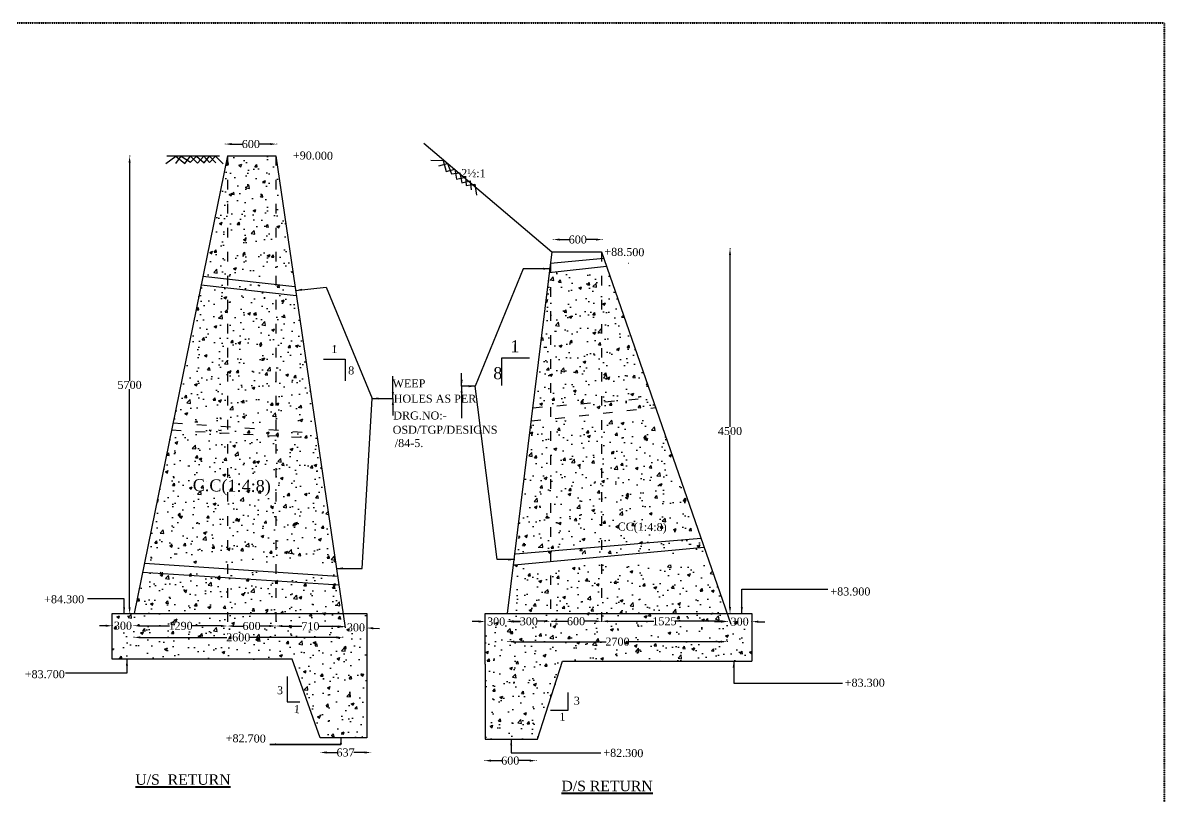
# Model space of a CAD drawing. Header units: millimetres. Extents: x 1455 to 27696, y 621 to 20350.
# Drawn here: x 13438 to 27696, y 10689 to 20350 of the extents above; entities that cross this region are included whole.
import ezdxf

# ---------------------------------------------------------------- set-up
doc = ezdxf.new("R2010")
doc.units = ezdxf.units.MM
doc.header["$MEASUREMENT"] = 0
doc.linetypes.add('ACAD_ISO03W100', pattern=[30, 12, -18])
doc.linetypes.add('BORDER', pattern=[1.75, 0.5, -0.25, 0.5, -0.25, 0, -0.25])
for name, color, linetype in [('DIM', 5, 'Continuous'), ('DWG.LINE', 10, 'Continuous'), ('HATCH', 2, 'Continuous'), ('TEXT', 7, 'Continuous')]:
    doc.layers.add(name, color=color, linetype=linetype)
doc.layers.add('DO LINE', color=3, linetype='Continuous', plot=False)
doc.layers.add('TITLE', color=7, linetype='BORDER', lineweight=40)
doc.styles.get("Standard").update_dxf_attribs({"font": 'TIMES.TTF', "height": 100})
doc.dimstyles.get("Standard").update_dxf_attribs({"dimtxt": 100, "dimasz": 80, "dimexe": 0.18, "dimexo": 0.0625, "dimgap": 0.09, "dimtad": 0, "dimtih": 1, "dimtoh": 1, "dimdec": 0, "dimzin": 0, "dimdsep": 46, "dimtxsty": 'Standard', "dimcen": 300, "dimclre": 256, "dimclrt": 4, "dimadec": 0, "dimazin": 0, "dimtfac": 1, "dimtdec": 0, "dimtofl": 0, "dimtmove": 0, "dimatfit": 3, "dimfxl": 5, "dimfxlon": 1, "dimtolj": 1, "dimtzin": 0, "dimarcsym": 0})
pattern_1 = [(50, (0, 0), (358.6300913003767, -31.37606749129755), [37.5, -412.5]), (355, (0, 0), (-69.3756668065, 376.0960668500059), [30, -330]), (100.4514, (29.88584, -2.61467), (289.2546908570108, 344.7197710304768), [31.870095, -350.571056]), (46.18420000000001, (0, 100), (533.6205243128222, -82.75950716450905), [56.25, -618.75]), (96.6356, (44.4683725, 93.1033465), (467.3313527743517, 487.0589354502209), [47.805144, -525.8565]), (351.1842, (0, 100), (467.3309725668136, 487.0593004626623), [45, -495]), (21, (50, 75), (298.4535260592309, -201.3094453326694), [37.5, -412.5]), (326.0000000000001, (50, 75), (121.6576659607909, 362.5750225234265), [30, -330]), (71.4514, (74.8711165, 58.224197), (420.111314290745, 161.2652483549762), [31.870095, -350.571056]), (37.50000000000001, (0, 0), (6.079927658645334, 166.4469269156558), [0, -326, 0, -335, 0, -331.25]), (7.499999999999999, (0, 0), (131.5347687210743, 197.2058559411801), [0, -191, 0, -318.5, 0, -126.25]), (327.5, (-111.5, 0), (266.9112180862045, -11.2774358671899), [0, -125, 0, -390, 0, -517.5]), (317.5, (-161.5, 0), (291.5930846711931, 50.05249116615882), [0, -162.5, 0, -259, 0, -367.5])]

# ---------------------------------------------------------------- blocks, each defined once
blk = doc.blocks.new('*D32')
at = {"layer": 'Defpoints', "color": 0, "ltscale": 0.2}
for p in [(14554.20208778644, 12836.96240884375), (14823.53073817438, 12836.96240884375), (14823.53073817438, 12818.51741519763)]:
    blk.add_point(p, dxfattribs=at)
at = {"layer": 'DIM', "color": 0, "lineweight": -2, "ltscale": 0.2}
for p, q in [((14474.20208778644, 12818.51741519763), (14394.20208778644, 12818.51741519763)), ((14903.53073817438, 12818.51741519763), (14983.53073817438, 12818.51741519763))]:
    blk.add_line(p, q, dxfattribs=at)
at = {"layer": 'DIM', "lineweight": -2, "ltscale": 0.2}
for p, q in [((14554.20208778644, 12823.51741519763), (14554.20208778644, 12818.33741519763)), ((14823.53073817438, 12823.51741519763), (14823.53073817438, 12818.33741519763))]:
    blk.add_line(p, q, dxfattribs=at)
at = {"layer": 'DIM', "color": 0, "ltscale": 0.2}
for points in [[(14474.20208778644, 12831.85074853097), (14474.20208778644, 12805.1840818643), (14554.20208778644, 12818.51741519763)], [(14903.53073817438, 12831.85074853097), (14903.53073817438, 12805.1840818643), (14823.53073817438, 12818.51741519763)]]:
    blk.add_solid(points, dxfattribs=at)
at = {"layer": 'DIM', "color": 4, "ltscale": 0.2, "insert": (14688.86641298041, 12818.51741519763), "char_height": 100, "attachment_point": 5}
blk.add_mtext('\\A1;300', dxfattribs=at)
blk = doc.blocks.new('*D33')
at = {"layer": 'Defpoints', "color": 0, "ltscale": 0.2}
for p in [(14823.53073817438, 12818.51741519763), (15994.06833590464, 12815.19018376777), (15994.06833590464, 12815.19018376777)]:
    blk.add_point(p, dxfattribs=at)
at = {"layer": 'DIM', "lineweight": -2, "ltscale": 0.2}
for p, q in [((14823.53073817438, 12818.51741519762), (14823.53022652978, 12818.33741592479)), ((15994.06833590464, 12815.19018376777), (15994.06782426004, 12815.01018449493))]:
    blk.add_line(p, q, dxfattribs=at)
at = {"layer": 'DIM', "color": 0, "lineweight": -2, "ltscale": 0.2}
for p, q in [((14903.5304149883, 12818.29001759879), (15272.33606912314, 12817.24169436139)), ((15914.06865909072, 12815.4175813666), (15545.26300495587, 12816.465904604))]:
    blk.add_line(p, q, dxfattribs=at)
at = {"layer": 'DIM', "color": 0, "ltscale": 0.2}
for points in [[(14903.5683145881, 12831.62329706777), (14903.49251538849, 12804.9567381298), (14823.53073817438, 12818.51741519762)], [(15914.10655869052, 12828.75086083559), (15914.03075949091, 12802.08430189762), (15994.06833590464, 12815.19018376777)]]:
    blk.add_solid(points, dxfattribs=at)
at = {"layer": 'DIM', "color": 4, "ltscale": 0.2, "insert": (15408.79953703951, 12816.85379948269), "char_height": 100, "attachment_point": 5}
blk.add_mtext('\\A1;1290', dxfattribs=at)
blk = doc.blocks.new('*D34')
at = {"layer": 'Defpoints', "color": 0, "ltscale": 0.2}
for p in [(15994.06782426004, 12815.01018449494), (16598.12413647292, 12815.01018449494), (16598.12413647292, 12815.01018449494)]:
    blk.add_point(p, dxfattribs=at)
at = {"layer": 'DIM', "lineweight": -2, "ltscale": 0.2}
for p, q in [((15994.06782426004, 12815.01018449494), (15994.06782426004, 12815.19018449494)), ((16598.12413647292, 12815.01018449494), (16598.12413647292, 12815.19018449494))]:
    blk.add_line(p, q, dxfattribs=at)
at = {"layer": 'DIM', "color": 0, "lineweight": -2, "ltscale": 0.2}
for p, q in [((16074.06782426004, 12815.01018449494), (16191.06726371183, 12815.01018449494)), ((16518.12413647292, 12815.01018449494), (16401.12469702113, 12815.01018449494))]:
    blk.add_line(p, q, dxfattribs=at)
at = {"layer": 'DIM', "color": 0, "ltscale": 0.2}
for points in [[(16074.06782426004, 12828.34351782827), (16074.06782426004, 12801.6768511616), (15994.06782426004, 12815.01018449494)], [(16518.12413647292, 12828.34351782827), (16518.12413647292, 12801.6768511616), (16598.12413647292, 12815.01018449494)]]:
    blk.add_solid(points, dxfattribs=at)
at = {"layer": 'DIM', "color": 4, "ltscale": 0.2, "insert": (16296.09598036648, 12815.01018449494), "char_height": 100, "attachment_point": 5}
blk.add_mtext('\\A1;600', dxfattribs=at)
blk = doc.blocks.new('*D35')
at = {"layer": 'Defpoints', "color": 0, "ltscale": 0.2}
for p in [(17463.38152763389, 12803.85614513324), (17735.53245234043, 12790.7476995127), (17735.53245234043, 12790.7476995127)]:
    blk.add_point(p, dxfattribs=at)
at = {"layer": 'DIM', "color": 0, "lineweight": -2, "ltscale": 0.2}
for p, q in [((17383.47416536192, 12807.70497024436), (17303.56680308995, 12811.55379535547)), ((17815.4398146124, 12786.89887440159), (17895.34717688437, 12783.05004929048))]:
    blk.add_line(p, q, dxfattribs=at)
at = {"layer": 'DIM', "lineweight": -2, "ltscale": 0.2}
for p, q in [((17463.38152763389, 12803.85614513324), (17463.39018749039, 12804.03593669836)), ((17735.53245234043, 12790.7476995127), (17735.54111219693, 12790.92749107781))]:
    blk.add_line(p, q, dxfattribs=at)
at = {"layer": 'DIM', "color": 0, "ltscale": 0.2}
for points in [[(17384.11563621377, 12821.02286395635), (17382.83269451007, 12794.38707653236), (17463.38152763389, 12803.85614513324)], [(17816.08128546425, 12800.21676811359), (17814.79834376055, 12773.58098068959), (17735.53245234043, 12790.7476995127)]]:
    blk.add_solid(points, dxfattribs=at)
at = {"layer": 'DIM', "color": 4, "ltscale": 0.2, "insert": (17599.45698998716, 12797.30192232297), "char_height": 100, "attachment_point": 5}
blk.add_mtext('\\A1;300', dxfattribs=at)
blk = doc.blocks.new('*D36')
at = {"layer": 'Defpoints', "color": 0, "ltscale": 0.2}
for p in [(16598.12413647292, 12815.19018449494), (17462.69752293548, 12808.50811736049), (17462.69752293548, 12808.50811736049)]:
    blk.add_point(p, dxfattribs=at)
at = {"layer": 'DIM', "lineweight": -2, "ltscale": 0.2}
for p, q in [((16598.12413647292, 12815.19018449494), (16598.12552760545, 12815.37017911917)), ((17462.69752293548, 12808.50811736049), (17462.69891406801, 12808.68811198472))]:
    blk.add_line(p, q, dxfattribs=at)
at = {"layer": 'DIM', "color": 0, "lineweight": -2, "ltscale": 0.2}
for p, q in [((16678.12174724006, 12814.57190337027), (16924.94952472944, 12812.66423444863)), ((17382.69991216834, 12809.12639848516), (17135.87213467896, 12811.0340674068))]:
    blk.add_line(p, q, dxfattribs=at)
at = {"layer": 'DIM', "color": 0, "ltscale": 0.2}
for points in [[(16678.22479409417, 12827.90483849813), (16678.01870038595, 12801.23896824241), (16598.12413647292, 12815.19018449494)], [(17382.80295902245, 12822.45933361302), (17382.59686531423, 12795.79346335731), (17462.69752293548, 12808.50811736049)]]:
    blk.add_solid(points, dxfattribs=at)
at = {"layer": 'DIM', "color": 4, "ltscale": 0.2, "insert": (17030.4108297042, 12811.84915092772), "char_height": 100, "attachment_point": 5}
blk.add_mtext('\\A1;710', dxfattribs=at)
blk = doc.blocks.new('*D37')
at = {"layer": 'Defpoints', "color": 0, "ltscale": 0.2}
for p in [(14825.7276567105, 12686.40975980752), (17433.07790533523, 12686.40975980752), (17433.07790533523, 12672.87230613954)]:
    blk.add_point(p, dxfattribs=at)
at = {"layer": 'DIM', "lineweight": -2, "ltscale": 0.2}
for p, q in [((14825.7276567105, 12677.87230613954), (14825.7276567105, 12672.69230613954)), ((17433.07790533523, 12677.87230613954), (17433.07790533523, 12672.69230613954))]:
    blk.add_line(p, q, dxfattribs=at)
at = {"layer": 'DIM', "color": 0, "lineweight": -2, "ltscale": 0.2}
for p, q in [((14905.7276567105, 12672.87230613954), (15985.87370387795, 12672.87230613954)), ((17353.07790533523, 12672.87230613954), (16272.93185816778, 12672.87230613954))]:
    blk.add_line(p, q, dxfattribs=at)
at = {"layer": 'DIM', "color": 0, "ltscale": 0.2}
for points in [[(14905.7276567105, 12686.20563947287), (14905.7276567105, 12659.5389728062), (14825.7276567105, 12672.87230613954)], [(17353.07790533523, 12686.20563947287), (17353.07790533523, 12659.5389728062), (17433.07790533523, 12672.87230613954)]]:
    blk.add_solid(points, dxfattribs=at)
at = {"layer": 'DIM', "color": 4, "ltscale": 0.2, "insert": (16129.40278102287, 12672.87230613954), "char_height": 100, "attachment_point": 5}
blk.add_mtext('\\A1;2600', dxfattribs=at)
blk = doc.blocks.new('*D38')
at = {"layer": 'Defpoints', "color": 0, "ltscale": 0.2}
for p in [(17151.77638216058, 11235.14466412582), (17788.64303993742, 11235.14466412582), (17788.64303993742, 11235.14466412582)]:
    blk.add_point(p, dxfattribs=at)
at = {"layer": 'DIM', "lineweight": -2, "ltscale": 0.2}
for p, q in [((17151.77638216058, 11235.14466412582), (17151.77638216058, 11235.32466412582)), ((17788.64303993742, 11235.14466412582), (17788.64303993742, 11235.32466412582))]:
    blk.add_line(p, q, dxfattribs=at)
at = {"layer": 'DIM', "color": 0, "lineweight": -2, "ltscale": 0.2}
for p, q in [((17231.77638216058, 11235.14466412582), (17365.82987687452, 11235.14466412582)), ((17708.64303993742, 11235.14466412582), (17574.58954522348, 11235.14466412582))]:
    blk.add_line(p, q, dxfattribs=at)
at = {"layer": 'DIM', "color": 0, "ltscale": 0.2}
for points in [[(17231.77638216058, 11248.47799745916), (17231.77638216058, 11221.81133079249), (17151.77638216058, 11235.14466412582)], [(17708.64303993742, 11248.47799745916), (17708.64303993742, 11221.81133079249), (17788.64303993742, 11235.14466412582)]]:
    blk.add_solid(points, dxfattribs=at)
at = {"layer": 'DIM', "color": 4, "ltscale": 0.2, "insert": (17470.209711049, 11235.14466412582), "char_height": 100, "attachment_point": 5}
blk.add_mtext('\\A1;637', dxfattribs=at)
blk = doc.blocks.new('*D39')
at = {"layer": 'Defpoints', "color": 0, "ltscale": 0.2}
for p in [(19205.91309175579, 11145.00594499645), (19848.69271551991, 11145.00594499645), (19848.69271551991, 11133.25960844047)]:
    blk.add_point(p, dxfattribs=at)
at = {"layer": 'DIM', "lineweight": -2, "ltscale": 0.2}
for p, q in [((19205.91309175579, 11138.25960844047), (19205.91309175579, 11133.07960844047)), ((19848.69271551991, 11138.25960844047), (19848.69271551991, 11133.07960844047))]:
    blk.add_line(p, q, dxfattribs=at)
at = {"layer": 'DIM', "color": 0, "lineweight": -2, "ltscale": 0.2}
for p, q in [((19285.91309175579, 11133.25960844047), (19422.2741869832, 11133.25960844047)), ((19768.69271551991, 11133.25960844047), (19632.3316202925, 11133.25960844047))]:
    blk.add_line(p, q, dxfattribs=at)
at = {"layer": 'DIM', "color": 0, "ltscale": 0.2}
for points in [[(19285.91309175579, 11146.59294177381), (19285.91309175579, 11119.92627510714), (19205.91309175579, 11133.25960844047)], [(19768.69271551991, 11146.59294177381), (19768.69271551991, 11119.92627510714), (19848.69271551991, 11133.25960844047)]]:
    blk.add_solid(points, dxfattribs=at)
at = {"layer": 'DIM', "color": 4, "ltscale": 0.2, "insert": (19527.30290363785, 11133.25960844047), "char_height": 100, "attachment_point": 5}
blk.add_mtext('\\A1;600', dxfattribs=at)
blk = doc.blocks.new('*D41')
at = {"layer": 'Defpoints', "color": 0, "ltscale": 0.2}
for p in [(19489.3405752337, 12874.01992785488), (20028.54948295445, 12874.01992785488), (20028.54948295445, 12874.01992785488)]:
    blk.add_point(p, dxfattribs=at)
at = {"layer": 'DIM', "lineweight": -2, "ltscale": 0.2}
for p, q in [((19489.3405752337, 12874.01992785488), (19489.3405752337, 12874.19992785488)), ((20028.54948295445, 12874.01992785488), (20028.54948295445, 12874.19992785488))]:
    blk.add_line(p, q, dxfattribs=at)
at = {"layer": 'DIM', "color": 0, "lineweight": -2, "ltscale": 0.2}
for p, q in [((19569.3405752337, 12874.01992785488), (19653.73606730605, 12874.01992785488)), ((19948.54948295445, 12874.01992785488), (19864.15399088211, 12874.01992785488))]:
    blk.add_line(p, q, dxfattribs=at)
at = {"layer": 'DIM', "color": 0, "ltscale": 0.2}
for points in [[(19569.3405752337, 12887.35326118821), (19569.3405752337, 12860.68659452154), (19489.3405752337, 12874.01992785488)], [(19948.54948295445, 12887.35326118821), (19948.54948295445, 12860.68659452154), (20028.54948295445, 12874.01992785488)]]:
    blk.add_solid(points, dxfattribs=at)
at = {"layer": 'DIM', "color": 4, "ltscale": 0.2, "insert": (19758.94502909408, 12874.01992785488), "char_height": 100, "attachment_point": 5}
blk.add_mtext('\\A1;300', dxfattribs=at)
blk = doc.blocks.new('*D42')
at = {"layer": 'Defpoints', "color": 0, "ltscale": 0.2}
for p in [(20028.54948295445, 12874.19992785488), (20668.62149541668, 12874.19992785488), (20668.62149541668, 12874.19992785488)]:
    blk.add_point(p, dxfattribs=at)
at = {"layer": 'DIM', "lineweight": -2, "ltscale": 0.2}
for p, q in [((20028.54948295445, 12874.19992785488), (20028.54948295445, 12874.37992785488)), ((20668.62149541668, 12874.19992785488), (20668.62149541668, 12874.37992785488))]:
    blk.add_line(p, q, dxfattribs=at)
at = {"layer": 'DIM', "color": 0, "lineweight": -2, "ltscale": 0.2}
for p, q in [((20108.54948295445, 12874.19992785488), (20243.55677253091, 12874.19992785488)), ((20588.62149541668, 12874.19992785488), (20453.61420584021, 12874.19992785488))]:
    blk.add_line(p, q, dxfattribs=at)
at = {"layer": 'DIM', "color": 0, "ltscale": 0.2}
for points in [[(20108.54948295445, 12887.53326118821), (20108.54948295445, 12860.86659452154), (20028.54948295445, 12874.19992785488)], [(20588.62149541668, 12887.53326118821), (20588.62149541668, 12860.86659452154), (20668.62149541668, 12874.19992785488)]]:
    blk.add_solid(points, dxfattribs=at)
at = {"layer": 'DIM', "color": 4, "ltscale": 0.2, "insert": (20348.58548918556, 12874.19992785488), "char_height": 100, "attachment_point": 5}
blk.add_mtext('\\A1;600', dxfattribs=at)
blk = doc.blocks.new('*D43')
at = {"layer": 'Defpoints', "color": 0, "ltscale": 0.2}
for p in [(20668.62149541668, 12874.19992785488), (22238.1940593374, 12874.19992785488), (22238.1940593374, 12874.19992785488)]:
    blk.add_point(p, dxfattribs=at)
at = {"layer": 'DIM', "lineweight": -2, "ltscale": 0.2}
for p, q in [((20668.62149541668, 12874.19992785488), (20668.62149541668, 12874.37992785488)), ((22238.1940593374, 12874.19992785488), (22238.1940593374, 12874.37992785488))]:
    blk.add_line(p, q, dxfattribs=at)
at = {"layer": 'DIM', "color": 0, "lineweight": -2, "ltscale": 0.2}
for p, q in [((20748.62149541668, 12874.19992785488), (21319.1793491146, 12874.19992785488)), ((22158.1940593374, 12874.19992785488), (21587.63620563948, 12874.19992785488))]:
    blk.add_line(p, q, dxfattribs=at)
at = {"layer": 'DIM', "color": 0, "ltscale": 0.2}
for points in [[(20748.62149541668, 12887.53326118821), (20748.62149541668, 12860.86659452154), (20668.62149541668, 12874.19992785488)], [(22158.1940593374, 12887.53326118821), (22158.1940593374, 12860.86659452154), (22238.1940593374, 12874.19992785488)]]:
    blk.add_solid(points, dxfattribs=at)
at = {"layer": 'DIM', "color": 4, "ltscale": 0.2, "insert": (21453.40777737704, 12874.19992785488), "char_height": 100, "attachment_point": 5}
blk.add_mtext('\\A1;1525', dxfattribs=at)
blk = doc.blocks.new('*D44')
at = {"layer": 'Defpoints', "color": 0, "ltscale": 0.2}
for p in [(22239.22675363568, 12869.25554788682), (22546.50867786903, 12869.25554788682), (22546.50867786903, 12869.25554788682)]:
    blk.add_point(p, dxfattribs=at)
at = {"layer": 'DIM', "color": 0, "lineweight": -2, "ltscale": 0.2}
for p, q in [((22159.22675363568, 12869.25554788682), (22079.22675363568, 12869.25554788682)), ((22626.50867786903, 12869.25554788682), (22706.50867786903, 12869.25554788682))]:
    blk.add_line(p, q, dxfattribs=at)
at = {"layer": 'DIM', "lineweight": -2, "ltscale": 0.2}
for p, q in [((22239.22675363568, 12869.25554788682), (22239.22675363568, 12869.43554788682)), ((22546.50867786903, 12869.25554788682), (22546.50867786903, 12869.43554788682))]:
    blk.add_line(p, q, dxfattribs=at)
at = {"layer": 'DIM', "color": 0, "ltscale": 0.2}
for points in [[(22159.22675363568, 12882.58888122015), (22159.22675363568, 12855.92221455348), (22239.22675363568, 12869.25554788682)], [(22626.50867786903, 12882.58888122015), (22626.50867786903, 12855.92221455348), (22546.50867786903, 12869.25554788682)]]:
    blk.add_solid(points, dxfattribs=at)
at = {"layer": 'DIM', "color": 4, "ltscale": 0.2, "insert": (22392.86771575236, 12869.25554788682), "char_height": 100, "attachment_point": 5}
blk.add_mtext('\\A1;300', dxfattribs=at)
blk = doc.blocks.new('*D45')
at = {"layer": 'Defpoints', "color": 0, "ltscale": 0.2}
for p in [(20064.72533033117, 17645.43017940083), (20676.37624653005, 17645.43017940083), (20676.37624653005, 17642.42017707539)]:
    blk.add_point(p, dxfattribs=at)
at = {"layer": 'DIM', "lineweight": -2, "ltscale": 0.2}
for p, q in [((20064.72533033117, 17645.36767940083), (20064.72533033117, 17642.24017707539)), ((20676.37624653005, 17645.36767940083), (20676.37624653005, 17642.24017707539))]:
    blk.add_line(p, q, dxfattribs=at)
at = {"layer": 'DIM', "color": 0, "lineweight": -2, "ltscale": 0.2}
for p, q in [((20144.72533033117, 17642.42017707539), (20265.52207177596, 17642.42017707539)), ((20596.37624653005, 17642.42017707539), (20475.57950508526, 17642.42017707539))]:
    blk.add_line(p, q, dxfattribs=at)
at = {"layer": 'DIM', "color": 0, "ltscale": 0.2}
for points in [[(20144.72533033117, 17655.75351040873), (20144.72533033117, 17629.08684374206), (20064.72533033117, 17642.42017707539)], [(20596.37624653005, 17655.75351040873), (20596.37624653005, 17629.08684374206), (20676.37624653005, 17642.42017707539)]]:
    blk.add_solid(points, dxfattribs=at)
at = {"layer": 'DIM', "color": 4, "ltscale": 0.2, "insert": (20370.55078843061, 17642.42017707539), "char_height": 100, "attachment_point": 5}
blk.add_mtext('\\A1;600', dxfattribs=at)
blk = doc.blocks.new('*D46')
at = {"layer": 'Defpoints', "color": 0, "ltscale": 0.2}
for p in [(19497.67534087096, 12668.65999143707), (22235.90044972689, 12668.65999143707), (22235.90044972689, 12619.37821293825)]:
    blk.add_point(p, dxfattribs=at)
at = {"layer": 'DIM', "lineweight": -2, "ltscale": 0.2}
for p, q in [((19497.67534087096, 12624.37821293825), (19497.67534087096, 12619.19821293824)), ((22235.90044972689, 12624.37821293825), (22235.90044972689, 12619.19821293824))]:
    blk.add_line(p, q, dxfattribs=at)
at = {"layer": 'DIM', "color": 0, "lineweight": -2, "ltscale": 0.2}
for p, q in [((19577.67534087096, 12619.37821293825), (20723.25881815401, 12619.37821293825)), ((22155.90044972689, 12619.37821293825), (21010.31697244384, 12619.37821293825))]:
    blk.add_line(p, q, dxfattribs=at)
at = {"layer": 'DIM', "color": 0, "ltscale": 0.2}
for points in [[(19577.67534087096, 12632.71154627158), (19577.67534087096, 12606.04487960491), (19497.67534087096, 12619.37821293825)], [(22155.90044972689, 12632.71154627158), (22155.90044972689, 12606.04487960491), (22235.90044972689, 12619.37821293825)]]:
    blk.add_solid(points, dxfattribs=at)
at = {"layer": 'DIM', "color": 4, "ltscale": 0.2, "insert": (20866.78789529893, 12619.37821293825), "char_height": 100, "attachment_point": 5}
blk.add_mtext('\\A1;2700', dxfattribs=at)
blk = doc.blocks.new('*D47')
at = {"layer": 'Defpoints', "color": 0, "ltscale": 0.2}
for p in [(22279.67516498738, 17528.5159584234), (22271.95659368522, 12972.17027907445), (22279.67516498738, 12972.17027907445)]:
    blk.add_point(p, dxfattribs=at)
at = {"layer": 'DIM', "lineweight": -2, "ltscale": 0.2}
for p, q in [((22276.95659368522, 17528.5159584234), (22271.77659368522, 17528.5159584234)), ((22276.95659368522, 12972.17027907445), (22271.77659368522, 12972.17027907445))]:
    blk.add_line(p, q, dxfattribs=at)
at = {"layer": 'DIM', "color": 0, "lineweight": -2, "ltscale": 0.2}
for p, q in [((22271.95659368522, 17448.5159584234), (22271.95659368522, 15301.29829538915)), ((22271.95659368522, 13052.17027907445), (22271.95659368522, 15199.38794210869))]:
    blk.add_line(p, q, dxfattribs=at)
at = {"layer": 'DIM', "color": 0, "ltscale": 0.2}
for points in [[(22258.62326035188, 17448.5159584234), (22285.28992701855, 17448.5159584234), (22271.95659368522, 17528.5159584234)], [(22258.62326035188, 13052.17027907445), (22285.28992701855, 13052.17027907445), (22271.95659368522, 12972.17027907445)]]:
    blk.add_solid(points, dxfattribs=at)
at = {"layer": 'DIM', "color": 4, "ltscale": 0.2, "insert": (22271.95659368521, 15250.34311874892), "char_height": 100, "attachment_point": 5}
blk.add_mtext('\\A1;4500', dxfattribs=at)
blk = doc.blocks.new('*D49')
at = {"layer": 'Defpoints', "color": 0, "ltscale": 0.2}
for p in [(15965.48247664935, 18846.90151104197), (16608.26210041347, 18846.90151104197), (16608.26210041347, 18835.15517448599)]:
    blk.add_point(p, dxfattribs=at)
at = {"layer": 'DIM', "lineweight": -2, "ltscale": 0.2}
for p, q in [((15965.48247664935, 18840.15517448599), (15965.48247664935, 18834.97517448599)), ((16608.26210041347, 18840.15517448599), (16608.26210041347, 18834.97517448599))]:
    blk.add_line(p, q, dxfattribs=at)
at = {"layer": 'DIM', "color": 0, "lineweight": -2, "ltscale": 0.2}
for p, q in [((16045.48247664935, 18835.15517448599), (16181.84357187676, 18835.15517448599)), ((16528.26210041347, 18835.15517448599), (16391.90100518606, 18835.15517448599))]:
    blk.add_line(p, q, dxfattribs=at)
at = {"layer": 'DIM', "color": 0, "ltscale": 0.2}
for points in [[(16045.48247664935, 18848.48850781932), (16045.48247664935, 18821.82184115266), (15965.48247664935, 18835.15517448599)], [(16528.26210041347, 18848.48850781932), (16528.26210041347, 18821.82184115266), (16608.26210041347, 18835.15517448599)]]:
    blk.add_solid(points, dxfattribs=at)
at = {"layer": 'DIM', "color": 4, "ltscale": 0.2, "insert": (16286.87228853141, 18835.15517448599), "char_height": 100, "attachment_point": 5}
blk.add_mtext('\\A1;600', dxfattribs=at)
blk = doc.blocks.new('*D50')
at = {"layer": 'Defpoints', "color": 0, "ltscale": 0.2}
for p in [(14790.73120038044, 18682.50684338193), (14772.0700345996, 12970.07683798762), (14790.73120038044, 12970.07683798762)]:
    blk.add_point(p, dxfattribs=at)
at = {"layer": 'DIM', "lineweight": -2, "ltscale": 0.2}
for p, q in [((14777.0700345996, 18682.50684338193), (14771.8900345996, 18682.50684338193)), ((14777.0700345996, 12970.07683798762), (14771.8900345996, 12970.07683798762))]:
    blk.add_line(p, q, dxfattribs=at)
at = {"layer": 'DIM', "color": 0, "lineweight": -2, "ltscale": 0.2}
for p, q in [((14772.0700345996, 18602.50684338193), (14772.0700345996, 15877.39121343171)), ((14772.0700345996, 13050.07683798762), (14772.0700345996, 15775.19246793784))]:
    blk.add_line(p, q, dxfattribs=at)
at = {"layer": 'DIM', "color": 0, "ltscale": 0.2}
for points in [[(14758.73670126627, 18602.50684338193), (14785.40336793293, 18602.50684338193), (14772.0700345996, 18682.50684338193)], [(14758.73670126627, 13050.07683798762), (14785.40336793293, 13050.07683798762), (14772.0700345996, 12970.07683798762)]]:
    blk.add_solid(points, dxfattribs=at)
at = {"layer": 'DIM', "color": 4, "ltscale": 0.2, "insert": (14772.0700345996, 15826.29184068478), "char_height": 100, "attachment_point": 5}
blk.add_mtext('\\A1;5700', dxfattribs=at)
blk = doc.blocks.new('*D52')
at = {"layer": 'Defpoints', "color": 0, "ltscale": 0.2}
for p in [(19212.49813476237, 12870.99591007689), (19489.3405752337, 12870.99591007689), (19489.3405752337, 12870.99591007689)]:
    blk.add_point(p, dxfattribs=at)
at = {"layer": 'DIM', "color": 0, "lineweight": -2, "ltscale": 0.2}
for p, q in [((19132.49813476237, 12870.99591007689), (19052.49813476237, 12870.99591007689)), ((19569.3405752337, 12870.99591007689), (19649.3405752337, 12870.99591007689))]:
    blk.add_line(p, q, dxfattribs=at)
at = {"layer": 'DIM', "lineweight": -2, "ltscale": 0.2}
for p, q in [((19212.49813476237, 12870.99591007689), (19212.49813476237, 12871.17591007689)), ((19489.3405752337, 12870.99591007689), (19489.3405752337, 12871.17591007689))]:
    blk.add_line(p, q, dxfattribs=at)
at = {"layer": 'DIM', "color": 0, "ltscale": 0.2}
for points in [[(19132.49813476237, 12884.32924341022), (19132.49813476237, 12857.66257674356), (19212.49813476237, 12870.99591007689)], [(19569.3405752337, 12884.32924341022), (19569.3405752337, 12857.66257674356), (19489.3405752337, 12870.99591007689)]]:
    blk.add_solid(points, dxfattribs=at)
at = {"layer": 'DIM', "color": 4, "ltscale": 0.2, "insert": (19350.91935499803, 12870.99591007689), "char_height": 100, "attachment_point": 5}
blk.add_mtext('\\A1;300', dxfattribs=at)

msp = doc.modelspace()

# ---------------------------------------------------------------- hatches: boundary and pattern name
at = {"layer": 'HATCH', "ltscale": 0.2}
h = msp.add_hatch(dxfattribs=at)
h.set_pattern_fill('AR-CONC', color=256, scale=50, style=0)
h.set_pattern_definition(pattern_1)
h.paths.add_polyline_path([(15994.06833590464, 18688.54284759498), (15687.6931338046, 17186.89609722849), (15994.06833590464, 17186.89609722849)])
h = msp.add_hatch(dxfattribs=at)
h.set_pattern_fill('AR-CONC', color=256, scale=50, style=0)
h.set_pattern_definition(pattern_1)
h.paths.add_polyline_path([(16598.12413647292, 18688.54284759498), (15994.06833590464, 18688.54284759498), (15994.06833590464, 17186.89609722849), (16598.12413647292, 17186.89609722849)])
h = msp.add_hatch(dxfattribs=at)
h.set_pattern_fill('AR-CONC', color=256, scale=50, style=0)
h.set_pattern_definition(pattern_1)
h.paths.add_polyline_path([(16598.12413647292, 18688.54284759499), (16598.12413647292, 17186.89609722849), (16818.91939973204, 17186.8960972285)])
h = msp.add_hatch(dxfattribs=at)
h.set_pattern_fill('AR-CONC', color=256, scale=50, style=0)
h.set_pattern_definition(pattern_1)
h.paths.add_polyline_path([(20028.54948295445, 17230.33314105017), (20014.37206752305, 17230.33314105017), (19810.86159044936, 15541.72265963022), (20028.54948295445, 15539.09220651227)])
h = msp.add_hatch(dxfattribs=at)
h.set_pattern_fill('AR-CONC', color=256, scale=50, style=0)
h.set_pattern_definition(pattern_1)
h.paths.add_polyline_path([(20668.62149541668, 17230.33314105017), (20028.54948295445, 17230.33314105017), (20028.54948295445, 15539.09220651227), (20668.62149541668, 15531.35783322435)])
h = msp.add_hatch(dxfattribs=at)
h.set_pattern_fill('AR-CONC', color=256, scale=50, style=0)
h.set_pattern_definition(pattern_1)
h.paths.add_polyline_path([(20758.03787491058, 17230.33314105017), (20668.62149541668, 17230.33314105017), (20668.62149541668, 15531.35783322435), (21351.18113884178, 15523.11005645746)])
h = msp.add_hatch(dxfattribs=at)
h.set_pattern_fill('AR-CONC', color=256, scale=50, style=0)
h.set_pattern_definition(pattern_1)
h.paths.add_polyline_path([(15994.06833590464, 17077.70550507712), (15665.41539789259, 17077.70550507712), (15313.70390061438, 15353.85049548694), (15994.06833590464, 15353.85049548694)])
h = msp.add_hatch(dxfattribs=at)
h.set_pattern_fill('AR-CONC', color=256, scale=50, style=0)
h.set_pattern_definition(pattern_1)
h.paths.add_polyline_path([(16598.12413647292, 17077.70550507712), (15994.06833590464, 17077.70550507712), (15994.06833590464, 15353.85049548694), (16598.12413647292, 15353.85049548694)])
h = msp.add_hatch(dxfattribs=at)
h.set_pattern_fill('AR-CONC', color=256, scale=50, style=0)
h.set_pattern_definition(pattern_1)
h.paths.add_polyline_path([(16834.97428450011, 17077.70550507712), (16598.12413647292, 17077.70550507712), (16598.12413647292, 15353.85049548694), (17088.44203287043, 15353.85049548694)])
h = msp.add_hatch(dxfattribs=at)
h.set_pattern_fill('AR-CONC', color=256, scale=50, style=0)
h.set_pattern_definition(pattern_1)
h.paths.add_polyline_path([(21393.97645959651, 15399.93381228873), (20668.62149541668, 15389.20915386886), (20668.62149541668, 13717.33679851862), (21978.56384810795, 13717.33679851862)])
h.paths.add_polyline_path([(20833.54934228981, 13943.95093745503), (21499.37690797716, 13934.2920498203), (21502.29465337569, 14135.42445651884), (20836.46708768835, 14145.08334415357)], flags=24)
h = msp.add_hatch(dxfattribs=at)
h.set_pattern_fill('AR-CONC', color=256, scale=50, style=0)
h.set_pattern_definition(pattern_1)
h.paths.add_polyline_path([(15994.06833590464, 15263.69037132311), (15295.30887778007, 15263.69037132311), (14956.13102413347, 13601.26691722648), (15994.06833590464, 13601.26691722648)])
h = msp.add_hatch(dxfattribs=at)
h.set_pattern_fill('AR-CONC', color=256, scale=50, style=0)
h.set_pattern_definition(pattern_1)
h.paths.add_polyline_path([(16598.12413647292, 15263.69037132311), (15994.06833590464, 15263.69037132311), (15994.06833590464, 13601.26691722648), (16598.12413647292, 13601.26691722648)])
h = msp.add_hatch(dxfattribs=at)
h.set_pattern_fill('AR-CONC', color=256, scale=50, style=0)
h.set_pattern_definition(pattern_1)
h.paths.add_polyline_path([(17101.69876475186, 15263.69037132311), (16598.12413647292, 15263.69037132311), (16598.12413647292, 13601.26691722648), (17346.13389845145, 13601.26691722648)])
h = msp.add_hatch(dxfattribs=at)
h.set_pattern_fill('AR-CONC', color=256, scale=50, style=0)
h.set_pattern_definition(pattern_1)
h.paths.add_polyline_path([(20028.54948295445, 15379.74543743101), (19790.91673347598, 15376.23194377151), (19590.98753361591, 13717.33679851862), (20028.54948295445, 13717.33679851862)])
h = msp.add_hatch(dxfattribs=at)
h.set_pattern_fill('AR-CONC', color=256, scale=50, style=0)
h.set_pattern_definition(pattern_1)
h.paths.add_polyline_path([(20668.62149541668, 15389.20915386886), (20028.54948295445, 15379.74543743102), (20028.54948295445, 13717.33679851862), (20668.62149541668, 13717.33679851862)])
h = msp.add_hatch(dxfattribs=at)
h.set_pattern_fill('AR-CONC', color=256, scale=50, style=0)
h.set_pattern_definition(pattern_1)
h.paths.add_polyline_path([(20028.54948295445, 13578.54622861859), (19574.26056466452, 13578.54622861859), (19501.180443384, 12972.17027907445), (20028.54948295445, 12972.17027907445)])
h = msp.add_hatch(dxfattribs=at)
h.set_pattern_fill('AR-CONC', color=256, scale=50, style=0)
h.set_pattern_definition(pattern_1)
h.paths.add_polyline_path([(20668.62149541668, 13578.54622861859), (20028.54948295445, 13578.54622861859), (20028.54948295445, 12972.17027907445), (20668.62149541668, 12972.17027907445)])
h = msp.add_hatch(dxfattribs=at)
h.set_pattern_fill('AR-CONC', color=256, scale=50, style=0)
h.set_pattern_definition(pattern_1)
h.paths.add_polyline_path([(22026.78407918163, 13578.54622861859), (20668.62149541668, 13578.54622861859), (20668.62149541668, 12972.17027907445), (22237.45825124966, 12972.17027907445)])
h = msp.add_hatch(dxfattribs=at)
h.set_pattern_fill('AR-CONC', color=256, scale=50, style=0)
h.set_pattern_definition(pattern_1)
h.paths.add_polyline_path([(15994.06833590464, 13488.57853573667), (14933.1396477363, 13488.57853573667), (14827.35174362482, 12970.07683798762), (15994.06833590464, 12970.07683798762)])
h = msp.add_hatch(dxfattribs=at)
h.set_pattern_fill('AR-CONC', color=256, scale=50, style=0)
h.set_pattern_definition(pattern_1)
h.paths.add_polyline_path([(16598.12413647292, 13488.57853573667), (15994.06833590464, 13488.57853573668), (15994.06833590464, 12970.07683798763), (16598.12413647292, 12970.07683798763)])
h = msp.add_hatch(dxfattribs=at)
h.set_pattern_fill('AR-CONC', color=256, scale=50, style=0)
h.set_pattern_definition(pattern_1)
h.paths.add_polyline_path([(17362.70308215009, 13488.57853573667), (16598.12413647292, 13488.57853573667), (16598.12413647292, 12970.07683798762), (17438.94119795653, 12970.07683798762)])
h = msp.add_hatch(dxfattribs=at)
h.set_pattern_fill('AR-CONC', color=256, scale=50, style=0)
h.set_pattern_definition(pattern_1)
h.paths.add_polyline_path([(17735.53245234043, 12970.07683798762), (14554.20208778644, 12970.07683798762), (14554.20208778644, 12401.45078212528), (16804.68504597227, 12401.45078212528), (17153.77230174555, 11418.17293264883), (17735.53245234043, 11418.17293264883), (17735.53245234043, 12342.81603480357)])
h.paths.add_polyline_path([(14558.74745119238, 12894.38259183786), (14818.98537476844, 12894.38259183786), (14818.98537476844, 12742.6522385574), (14558.74745119238, 12742.6522385574)], flags=24)
h.paths.add_polyline_path([(15247.42606912314, 12892.86317222963), (15570.17300495587, 12892.86317222963), (15570.17300495587, 12740.84442673576), (15247.42606912314, 12740.84442673576)], flags=24)
h.paths.add_polyline_path([(16166.15726371183, 12890.87536113517), (16426.03469702113, 12890.87536113517), (16426.03469702113, 12739.14500785471), (16166.15726371183, 12739.14500785471)], flags=24)
h.paths.add_polyline_path([(17470.30173111428, 12866.61287615293), (17730.53965469034, 12866.61287615293), (17730.53965469034, 12714.88252287247), (17470.30173111428, 12714.88252287247)], flags=24)
h.paths.add_polyline_path([(16899.90381426015, 12870.2993376242), (17160.64642420968, 12870.2993376242), (17160.64642420968, 12718.28059213033), (16899.90381426015, 12718.28059213033)], flags=24)
h.paths.add_polyline_path([(15960.96370387795, 12748.73748277977), (16297.84185816778, 12748.73748277977), (16297.84185816778, 12597.0071294993), (15960.96370387795, 12597.0071294993)], flags=24)
h = msp.add_hatch(dxfattribs=at)
h.set_pattern_fill('AR-CONC', color=256, scale=50, style=0)
h.set_pattern_definition(pattern_1)
h.paths.add_polyline_path([(22546.50867786903, 12972.17027907445), (19212.49813476237, 12972.17027907444), (19212.49813476237, 12340.30113293682), (19212.49813476237, 11403.01597932258), (19865.58974524314, 11403.01597932258), (20181.69085156465, 12376.6492718639), (22546.50867786903, 12376.6492718639)])
h.paths.add_polyline_path([(19223.57075996229, 12958.18240113361), (19478.25713343021, 12958.18240113361), (19478.25713343021, 12806.16365563974), (19223.57075996229, 12806.16365563974)], flags=24)
h.paths.add_polyline_path([(19628.82606730605, 12949.88510449511), (19889.06399088211, 12949.88510449511), (19889.06399088211, 12798.15475121465), (19628.82606730605, 12798.15475121465)], flags=24)
h.paths.add_polyline_path([(20218.64677253091, 12950.06510449511), (20478.52420584021, 12950.06510449511), (20478.52420584021, 12798.33475121465), (20218.64677253091, 12798.33475121465)], flags=24)
h.paths.add_polyline_path([(21294.2693491146, 12944.94860881067), (21612.54620563948, 12944.94860881067), (21612.54620563948, 12793.21825553021), (21294.2693491146, 12793.21825553021)], flags=24)
h.paths.add_polyline_path([(22262.74875396433, 12945.12072452705), (22522.98667754039, 12945.12072452705), (22522.98667754039, 12793.39037124659), (22262.74875396433, 12793.39037124659)], flags=24)
h.paths.add_polyline_path([(20698.34881815401, 12695.38758568518), (21035.22697244384, 12695.38758568518), (21035.22697244384, 12543.36884019131), (20698.34881815401, 12543.36884019131)], flags=24)

# ---------------------------------------------------------------- linework, layer by layer
at = {"layer": 'DO LINE', "linetype": 'ACAD_ISO03W100', "ltscale": 10}
for points in [[(15994.06833590464, 18688.54284759498), (15994.06833590464, 12815.19018376777)], [(16598.12413647292, 18688.54284759498), (16598.12413647292, 12757.29376151956)], [(20668.62149541668, 17487.69711447025), (20668.62149541668, 12795.02203206209)], [(20028.54948295445, 17347.96901238789), (20028.54948295445, 12810.24350479549)], [(19790.91673347598, 15376.23194377151), (21343.6141698522, 15544.88979320065)], [(19810.86159044936, 15541.72265963022), (21301.68134258597, 15665.58355314774)], [(15295.30887778007, 15263.69037132311), (17116.8661622736, 15160.53565294803)], [(15313.70390061438, 15353.85049548694), (17107.31219759125, 15225.51295276236)]]:
    msp.add_lwpolyline(points, dxfattribs=at)
at = {"layer": 'DWG.LINE', "ltscale": 0.2}
for points in [[(18447.19261825341, 18848.23010009389), (20045.38944280799, 17487.69711447025), (20668.62149541668, 17487.69711447025), (22283.87096519825, 12838.58222119704)], [(15994.06833590464, 18688.54284759498), (14827.35174362482, 12970.07683798762)], [(15994.06833590464, 18688.54284759498), (16598.12413647292, 18688.54284759498), (17465.30893346418, 12790.7476995127)], [(20045.38944280799, 17487.69711447025), (19489.32975863012, 12972.17027907445)], [(20028.54948295445, 17347.96901238789), (20695.67910985838, 17409.81814863201)], [(20014.37206752305, 17230.33314105017), (20730.02941521009, 17310.94889085681)], [(21005.06752357881, 17347.96901238789), (21006.57023562834, 17347.96901238789)], [(15687.6931338046, 17186.89609722849), (16838.05785690483, 17056.73387546546)], [(15665.41539789258, 17077.70550507712), (16854.64160190082, 16943.94646139439)], [(17193.54412038787, 16149.8365094022), (17464.27101397939, 16149.8365094022), (17464.27101397939, 15876.63696573708)], [(19767.05449716406, 16161.9626849802), (19419.00135788933, 16161.9626849802), (19419.00135788933, 15818.75229764789)], [(19590.98753361591, 13717.33679851862), (21910.32199579356, 13913.7548861731)], [(19574.26056466453, 13578.54622861859), (21950.37048742708, 13798.48474221712)], [(14956.13102413347, 13601.26691722648), (17370.48200541226, 13435.67343865456)], [(14933.13964773629, 13488.57853573667), (17386.12534622034, 13329.28179083305)], [(14554.20208778644, 12401.45078212528), (14554.20208778644, 12970.07683798762), (17735.53245234043, 12970.07683798762), (17735.53245234043, 12342.81603480357)], [(19212.49813476237, 12340.30113293682), (19212.49813476237, 12972.17027907445), (22546.50867786903, 12972.17027907445), (22546.50867786903, 12376.6492718639)], [(17735.53245234043, 12342.81603480357), (17735.53245234043, 11418.17293264883), (17153.77230174554, 11418.17293264883), (16804.68504597228, 12401.45078212528), (14554.20208778644, 12401.45078212528)], [(19212.49813476237, 12340.30113293682), (19212.49813476237, 11403.01597932258), (19865.58974524314, 11403.01597932258), (20181.69085156465, 12376.6492718639), (22546.50867786903, 12376.6492718639)], [(16738.48940040526, 12185.23360213208), (16738.48940040526, 11867.66136622991), (16898.76113812774, 11867.66136622991)], [(20028.02522745088, 11765.45630193461), (20251.22738942297, 11765.45630193461), (20251.22738942297, 11984.59555863358)]]:
    msp.add_lwpolyline(points, dxfattribs=at)
at = {"layer": 'HATCH', "ltscale": 0.2}
for points in [[(15222.90781943805, 18592.3167602541), (15347.94969010674, 18682.26122729904), (15460.96833246199, 18594.71898767963), (15533.10791392044, 18682.26122729904), (15622.08009964883, 18597.12121510515), (15699.02895127486, 18682.26122729904), (15768.76384475505, 18604.32789738172), (15843.30811419174, 18682.26122729904), (15942.17724713117, 18587.69158305789)], [(15895.89869343562, 18682.26122729904), (15237.3452719044, 18682.26122729904)], [(15347.94969010674, 18594.71898767963), (15415.2800013976, 18682.26122729904), (15532.42210962639, 18609.33177223469), (15607.65218335714, 18682.26122729904), (15701.43363925311, 18599.52344253068), (15771.1685327333, 18682.26122729904), (15848.11738435933, 18599.52344253068)], [(18534.1976085934, 18634.79073258233), (18688.19145110354, 18631.41833858349), (18725.80986701077, 18493.49911576797), (18836.09926845039, 18520.03231875362), (18855.9540425641, 18398.49771687187), (18968.6400650812, 18420.21885340332), (18977.46307289766, 18316.01370087349), (19083.89293171668, 18333.42453570741), (19105.9809670362, 18198.40364193235)], [(18635.52848298169, 18561.48797674988), (18741.97615036884, 18590.9143024455), (18791.67911051825, 18462.1874804982), (18895.64661104744, 18475.18856673085), (18920.78823218859, 18352.67978588334), (19026.26649839894, 18376.82169455537), (19037.96192359724, 18264.43893865227)]]:
    msp.add_lwpolyline(points, dxfattribs=at)
at = {"layer": 'TITLE', "ltscale": 0.2}
msp.add_lwpolyline([(1454.876168556206, 20349.91481936014), (27695.70446324874, 20349.91481936014), (27695.70446324874, 620.7154801230135), (1454.876168556206, 620.7154801230135)], close=True, dxfattribs=at)

# ---------------------------------------------------------------- texts
at = {"layer": 'TEXT', "ltscale": 0.2}
for s, height, p in [('+90.000', 100, (16811.11830308472, 18645.35809102044)), ('2½:1', 100, (18912.28580516019, 18424.07768355377)), ('+88.500', 100, (20701.4012784075, 17440.82374816836)), ('1', 100, (17292.56453187113, 16224.73825672968)), ('1', 150, (19528.31426693736, 16235.6286948822)), ('8', 100, (17502.05177452145, 15958.38718680239)), ('8', 150, (19313.57069013652, 15899.42968609746)), ('C.C(1:4:8)', 150, (15559.59230375483, 14500.75119053421)), ('CC(1:4:8)', 100, (20868.01575562662, 14008.56233947598)), ('3', 100, (16612.33012881542, 11963.78868965869)), ('3', 100, (20320.06447492723, 11832.35962915415)), ('1', 100, (16822.60643685452, 11726.96897311554)), ('1', 100, (20140.00421924832, 11631.16962491559)), ('+82.700', 100, (15971.84198442372, 11365.01643590974)), ('+82.300', 100, (20688.69715601421, 11182.93937864873))]:
    msp.add_text(s, height=height, rotation=359.168891903319, dxfattribs=at).set_placement(p)
for s, p in [('WEEP', (18056.15018132483, 15796.09388183649)), ('HOLES AS PER', (18070.82017081688, 15605.12029326838)), ('DRG.NO:-', (18066.02584883457, 15394.69566692213)), ('OSD/TGP/DESIGNS', (18058.2173534099, 15216.87094567566)), ('/84-5.', (18084.76815117922, 15050.30335267387)), ('+83.900', (23525.67657066985, 13196.65350753146)), ('+84.300', (13704.42992658561, 13099.75817850038)), ('+83.700', (13462.02890691381, 12163.38988340529)), ('+83.300', (23705.05792661609, 12056.39883902914))]:
    msp.add_text(s, height=100, dxfattribs=at).set_placement(p)
at = {"layer": 'TITLE'}
for s, p in [('%%UU/S  RETURN', (14843.88138060177, 10831.84667569283)), ('%%UD/S RETURN', (20166.82468100546, 10751.87250268719))]:
    msp.add_text(s, height=130, dxfattribs=at).set_placement(p)

# ---------------------------------------------------------------- dimensions: what is measured, and where the dimension line sits
at = {"layer": 'DIM', "ltscale": 0.2}
for p1, p2, distance, text, picture, middle in [((15965.48247664935, 18846.90151104197), (16608.26210041347, 18846.90151104197), -11.746336555981543, '600', '*D49', (16286.87228853141, 18835.15517448599)), ((14790.73120038044, 18682.50684338193), (14790.73120038044, 12970.07683798762), -18.661165780840747, '5700', '*D50', (14772.0700345996, 15826.29184068478)), ((20064.72533033117, 17645.43017940083), (20676.37624653005, 17645.43017940083), -3.0100023254417465, '600', '*D45', (20370.55078843061, 17642.42017707539)), ((22279.67516498738, 17528.5159584234), (22279.67516498738, 12972.17027907445), -7.7185713021608535, '4500', '*D47', (22271.95659368521, 15250.34311874892)), ((14554.20208778644, 12836.96240884375), (14823.53073817438, 12836.96240884375), -18.444993646120565, '300', '*D32', (14688.86641298041, 12818.51741519763)), ((14823.53073817438, 12818.51741519763), (15994.06833590464, 12815.19018376777), 0, '1290', '*D33', (15408.79953703951, 12816.85379948269)), ((15994.06782426004, 12815.01018449494), (16598.12413647292, 12815.01018449494), 0, '600', '*D34', (16296.09598036648, 12815.01018449494)), ((16598.12413647292, 12815.19018449494), (17462.69752293548, 12808.50811736049), 0, '710', '*D36', (17030.4108297042, 12811.84915092772)), ((17463.38152763389, 12803.85614513324), (17735.53245234043, 12790.7476995127), 0, '300', '*D35', (17599.45698998716, 12797.30192232297)), ((19212.49813476237, 12870.99591007689), (19489.3405752337, 12870.99591007689), 0, '300', '*D52', (19350.91935499803, 12870.99591007689)), ((19489.3405752337, 12874.01992785488), (20028.54948295445, 12874.01992785488), 0, '300', '*D41', (19758.94502909408, 12874.01992785488)), ((20028.54948295445, 12874.19992785488), (20668.62149541668, 12874.19992785488), 0, '600', '*D42', (20348.58548918556, 12874.19992785488)), ((20668.62149541668, 12874.19992785488), (22238.1940593374, 12874.19992785488), 0, '1525', '*D43', (21453.40777737704, 12874.19992785488)), ((22239.22675363568, 12869.25554788682), (22546.50867786903, 12869.25554788682), 0, '300', '*D44', (22392.86771575236, 12869.25554788682)), ((14825.7276567105, 12686.40975980752), (17433.07790533523, 12686.40975980752), -13.537453667981026, '2600', '*D37', (16129.40278102287, 12672.87230613954)), ((19497.67534087096, 12668.65999143707), (22235.90044972689, 12668.65999143707), -49.28177849882014, '2700', '*D46', (20866.78789529893, 12619.37821293825)), ((19205.91309175579, 11145.00594499645), (19848.69271551991, 11145.00594499645), -11.746336555979724, '600', '*D39', (19527.30290363785, 11133.25960844047))]:
    dim = msp.add_aligned_dim(p1=p1, p2=p2, distance=distance, text=text, dimstyle='Standard', dxfattribs=at)
    dim.commit()
    dim.dimension.update_dxf_attribs({"geometry": picture, "text_midpoint": middle})
dim = msp.add_aligned_dim(p1=(17151.77638216058, 11235.14466412582), p2=(17788.64303993742, 11235.14466412582), distance=0, dimstyle='Standard', dxfattribs=at)
dim.commit()
dim.dimension.update_dxf_attribs({"geometry": '*D38', "text_midpoint": (17470.209711049, 11235.14466412582)})

# ---------------------------------------------------------------- leaders
for points in [[(20020.10389073356, 17277.89244556406), (19688.85538747231, 17277.89244556406), (19088.98375033353, 15810.86117497863)], [(16845.47775452313, 17006.2705413246), (17229.43972746305, 17049.03532604593), (17800.17551344328, 15657.15708123329)], [(18919.5837385014, 15810.86117497863), (18919.5837385014, 15842.56860701689), (18919.5837385014, 15975.49281335296)], [(18060.52702172806, 15657.15708123329), (18060.52702172806, 15731.42699680851), (18060.52702172806, 15934.00287375703)], [(18919.5837385014, 15810.86117497863), (18919.5837385014, 15707.13502309287), (18919.5837385014, 15412.74078567993)], [(19088.98375033353, 15810.86117497863), (18990.29802581831, 15810.86117497863), (18919.5837385014, 15810.86117497863)], [(19582.24500635248, 13644.79643900792), (19362.2168582421, 13644.79643900792), (19088.98375033353, 15810.86117497863)], [(17356.0046885697, 13534.13486155722), (17678.23167134541, 13534.13486155722), (17800.17551344328, 15657.15708123329)], [(17800.17551344328, 15657.15708123329), (17858.619132159, 15657.15708123329), (18060.52702172806, 15657.15708123329)], [(18060.52702172806, 15657.15708123329), (18060.52702172806, 15586.11240639345), (18060.52702172806, 15443.86785574894)], [(22420.13672308832, 12972.17027907445), (22420.13672308832, 13276.27140396447), (23496.11108479153, 13276.27140396447)], [(14703.71134920129, 12970.07683798762), (14703.71134920129, 13153.10385573054), (14245.74571209979, 13153.10385573054)], [(14738.28771772343, 12401.45078212528), (14738.28771772343, 12225.48582520917), (13971.76118548067, 12225.48582520917)], [(22319.20055084262, 12376.6492718639), (22319.20055084262, 12099.03180013051), (23676.59714088011, 12099.03180013051)], [(17412.10201595313, 11418.17293264883), (17412.10201595313, 11336.57806691193), (16522.18210001427, 11336.57806691193)], [(16522.18210001427, 11336.57806691193), (17412.10201595313, 11336.57806691193)], [(19539.04394000275, 11403.01597932258), (19539.04394000275, 11232.01484748939), (20660.31389139871, 11232.01484748939)]]:
    msp.add_leader(points, dimstyle='Standard', override={"dimgap": 0.09, "dimtad": 0}, dxfattribs=at)

doc.saveas('drawing.dxf')
